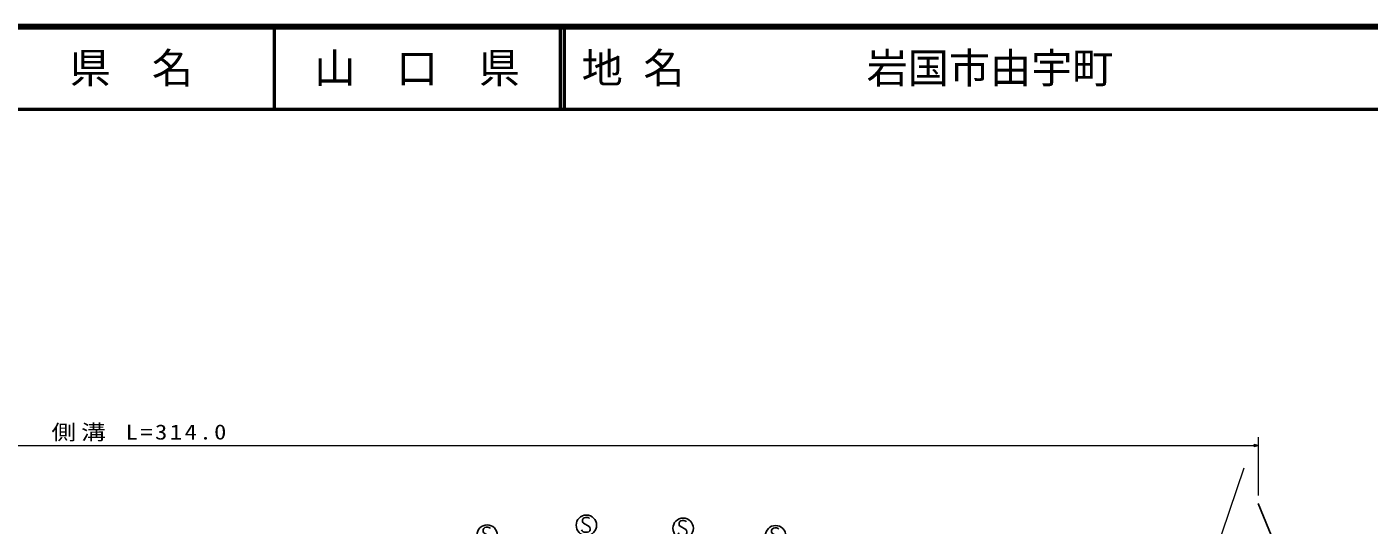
# Model space of a CAD drawing. Units: millimetres, scale not verified. Extents: x 40000 to 680000, y 20000 to 380000.
# Drawn here: x 302922 to 466125, y 319484 to 380000 of the extents above; entities that cross this region are included whole.
import ezdxf
from ezdxf.enums import TextEntityAlignment as Align

# ---------------------------------------------------------------- set-up
doc = ezdxf.new("R2010")
doc.units = ezdxf.units.MM
doc.header["$LTSCALE"] = 1000
for name, color, linetype, lineweight in [('M-BGD', 7, 'Continuous', 25), ('M-BGD-HTXT', 7, 'Continuous', 13), ('M-STR-STRC', 7, 'Continuous', 25), ('M-TTL', 2, 'Continuous', 140), ('M-TTL-LINE', 7, 'Continuous', 50)]:
    doc.layers.add(name, color=color, linetype=linetype, lineweight=lineweight)
doc.layers.add('M-TTL-TXT', color=7, linetype='Continuous')
doc.styles.add('ＭＳ ゴシック', font='')
doc.styles.get('ＭＳ ゴシック').set_extended_font_data('MS Gothic')

# ---------------------------------------------------------------- blocks, each defined once
blk = doc.blocks.new('BUHIN3')
at = {"color": 7, "linetype": 'Continuous', "lineweight": 25}
blk.add_lwpolyline([(-624, 641), (-718, 602), (-791, 529), (-860, 415), (-926, 233), (-941, 65), (-901, -96), (-799, -220), (-667, -275), (-576, -301), (-442, -297), (-347, -239), (257, 265), (388, 297), (552, 290), (689, 227), (785, 145), (861, 24), (847, -177), (748, -447), (688, -558), (594, -650), (471, -712), (306, -745)], dxfattribs=at)
blk.add_circle((0, 0), 1244, dxfattribs=at)

msp = doc.modelspace()

# ---------------------------------------------------------------- linework, layer by layer
at = {"layer": 'M-BGD'}
msp.add_line((452651, 322093), (468508, 283126), dxfattribs=at)
at = {"layer": 'M-BGD-HTXT'}
for p, q in [((452650, 330153), (452651, 323093)), ((180956, 329139), (452650, 329153)), ((450905, 326383), (435584, 281473))]:
    msp.add_line(p, q, dxfattribs=at)
for points in [[(452650, 329153), (452150, 329278), (452150, 329028)], [(452548, 329153), (452182, 329065), (452182, 329240)], [(452498, 329153), (452200, 329084), (452200, 329221)], [(452447, 329153), (452219, 329103), (452219, 329203)], [(452397, 329153), (452238, 329121), (452238, 329184)]]:
    msp.add_lwpolyline(points, close=True, dxfattribs=at)
for points in [[(452599, 329153), (452163, 329046), (452163, 329259), (452598, 329153)], [(452257, 329153), (452345, 329153), (452257, 329140), (452257, 329165), (452345, 329153)]]:
    msp.add_lwpolyline(points, dxfattribs=at)
at = {"layer": 'M-TTL'}
msp.add_line((680000, 380000), (40000, 380000), dxfattribs=at)
at = {"layer": 'M-TTL-LINE'}
for p, q in [((333000, 380000), (333000, 370000)), ((367750, 380000), (367750, 370000)), ((368250, 380000), (368250, 370000)), ((40000, 370000), (680000, 370000))]:
    msp.add_line(p, q, dxfattribs=at)

# ---------------------------------------------------------------- block references
at = {"layer": 'M-STR-STRC', "rotation": 290.11846}
for p in [(370951, 319470), (382716, 319095), (358885, 318271), (393957, 318196)]:
    msp.add_blockref('BUHIN3', p, dxfattribs=at)

# ---------------------------------------------------------------- texts
at = {"layer": 'M-BGD-HTXT', "insert": (305920, 329648), "char_height": 1833, "attachment_point": 7, "rotation": 0.1, "style": 'ＭＳ ゴシック'}
msp.add_mtext('\\T1.2;\\W1.2;側溝\\~L=314.0', dxfattribs=at)
at = {"layer": 'M-TTL-TXT', "style": 'ＭＳ ゴシック'}
for s, p in [('県\u3000名', (315625, 375000)), ('山\u3000口\u3000県', (350375, 375000))]:
    msp.add_text(s, height=3666, dxfattribs=at).set_placement(p, align=Align.MIDDLE_CENTER)
for s, p in [('地 名', (370380, 375000)), ('岩国市由宇町', (405024, 375000))]:
    msp.add_text(s, height=3666, dxfattribs=at).set_placement(p, align=Align.MIDDLE_LEFT)

doc.saveas('drawing.dxf')
